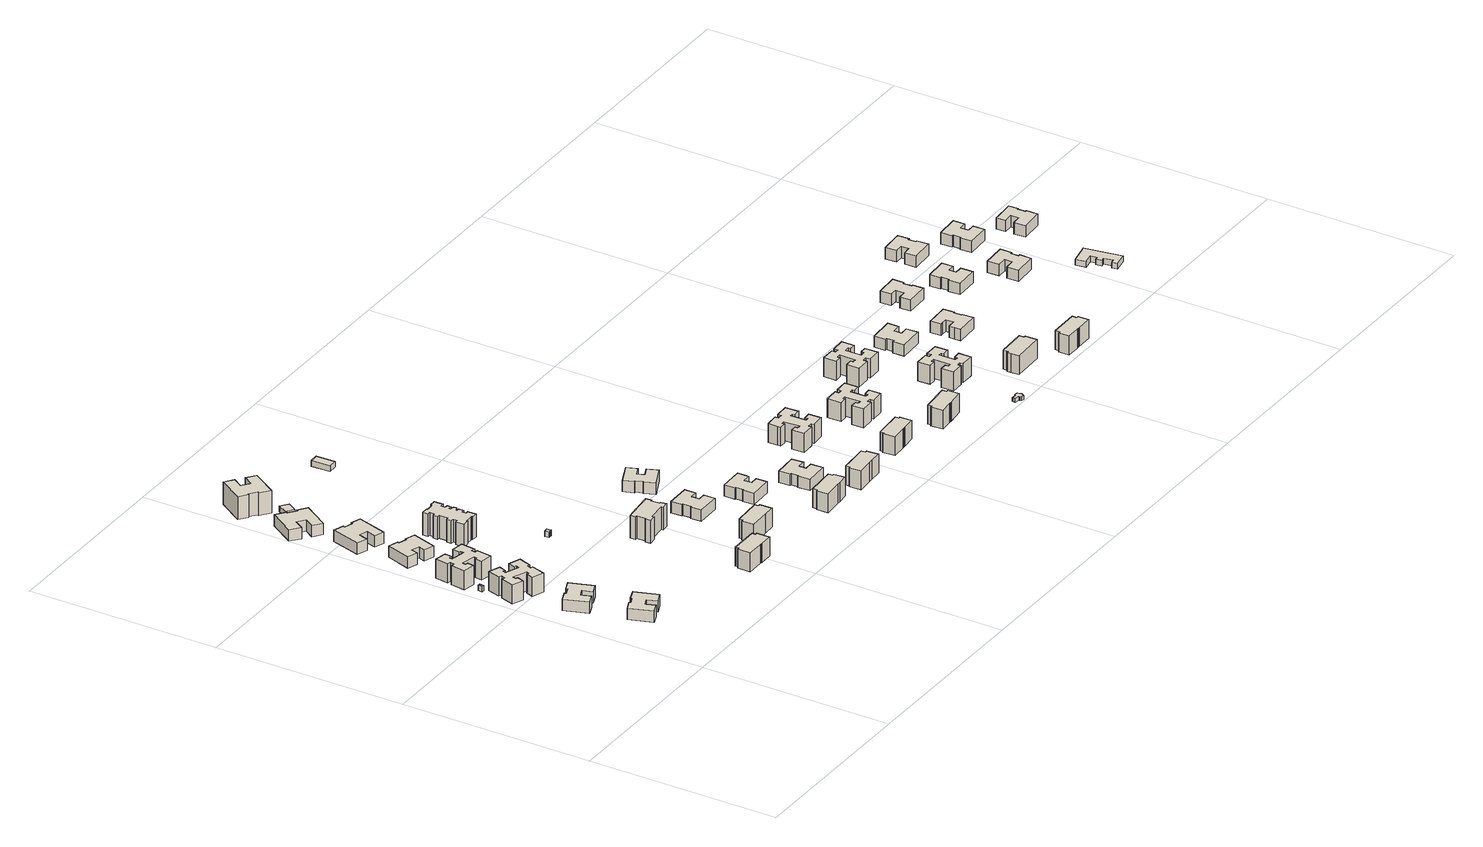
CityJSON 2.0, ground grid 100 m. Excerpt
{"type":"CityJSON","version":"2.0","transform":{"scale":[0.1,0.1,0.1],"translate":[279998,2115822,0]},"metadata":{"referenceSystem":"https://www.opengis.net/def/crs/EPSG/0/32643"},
"CityObjects":{
"building1":{"type":"Building","attributes":{"name":"H2-23","citygml_lod_name00":"lod1Solid","measuredHeight":6,"storeysAboveGround":2},"geometry":[{"type":"Solid","lod":"1","boundaries":[[[[0,1,2,3,4,5,6,7,8,9,10,11]],[[10,12,13,11]],[[9,14,12,10]],[[8,15,14,9]],[[7,16,15,8]],[[6,17,16,7]],[[5,18,17,6]],[[4,19,18,5]],[[3,20,19,4]],[[2,21,20,3]],[[1,22,21,2]],[[0,23,22,1]],[[11,13,23,0]],[[12,14,15,16,17,18,19,20,21,22,23,13]]]]}]},
"building2":{"type":"Building","attributes":{"name":"H2-24","citygml_lod_name00":"lod1Solid","yearOfConstruction":1967,"measuredHeight":6,"storeysAboveGround":2},"geometry":[{"type":"Solid","lod":"1","boundaries":[[[[24,25,26,27,28,29,30,31,32,33,34,35]],[[34,36,37,35]],[[33,38,36,34]],[[32,39,38,33]],[[31,40,39,32]],[[30,41,40,31]],[[29,42,41,30]],[[28,43,42,29]],[[27,44,43,28]],[[26,45,44,27]],[[25,46,45,26]],[[24,47,46,25]],[[35,37,47,24]],[[36,38,39,40,41,42,43,44,45,46,47,37]]]]}]},
"building3":{"type":"Building","attributes":{"citygml_lod_name00":"lod1Solid","measuredHeight":3,"storeysAboveGround":0},"geometry":[{"type":"Solid","lod":"1","boundaries":[[[[48,49,50,51]],[[50,52,53,51]],[[49,54,52,50]],[[48,55,54,49]],[[51,53,55,48]],[[52,54,55,53]]]]}]},
"building4":{"type":"Building","attributes":{"name":"H1-9","citygml_lod_name00":"lod1Solid","yearOfConstruction":1967,"measuredHeight":10,"storeysAboveGround":3},"geometry":[{"type":"Solid","lod":"1","boundaries":[[[[56,57,58,59,60,61,62,63,64,65,66,67,68,69,70,71,72,73,74,75,76,77,78,79,80,81,82,83]],[[82,84,85,83]],[[81,86,84,82]],[[80,87,86,81]],[[79,88,87,80]],[[78,89,88,79]],[[77,90,89,78]],[[76,91,90,77]],[[75,92,91,76]],[[74,93,92,75]],[[73,94,93,74]],[[72,95,94,73]],[[71,96,95,72]],[[70,97,96,71]],[[69,98,97,70]],[[68,99,98,69]],[[67,100,99,68]],[[66,101,100,67]],[[65,102,101,66]],[[64,103,102,65]],[[63,104,103,64]],[[62,105,104,63]],[[61,106,105,62]],[[60,107,106,61]],[[59,108,107,60]],[[58,109,108,59]],[[57,110,109,58]],[[56,111,110,57]],[[83,85,111,56]],[[84,86,87,88,89,90,91,92,93,94,95,96,97,98,99,100,101,102,103,104,105,106,107,108,109,110,111,85]]]]}]},
"building5":{"type":"Building","attributes":{"name":"H1-10","citygml_lod_name00":"lod1Solid","yearOfConstruction":1967,"measuredHeight":10,"storeysAboveGround":3},"geometry":[{"type":"Solid","lod":"1","boundaries":[[[[112,113,114,115,116,117,118,119,120,121,122,123,124,125,126,127,128,129,130,131,132,133,134,135,136,137,138,139]],[[138,140,141,139]],[[137,142,140,138]],[[136,143,142,137]],[[135,144,143,136]],[[134,145,144,135]],[[133,146,145,134]],[[132,147,146,133]],[[131,148,147,132]],[[130,149,148,131]],[[129,150,149,130]],[[128,151,150,129]],[[127,152,151,128]],[[126,153,152,127]],[[125,154,153,126]],[[124,155,154,125]],[[123,156,155,124]],[[122,157,156,123]],[[121,158,157,122]],[[120,159,158,121]],[[119,160,159,120]],[[118,161,160,119]],[[117,162,161,118]],[[116,163,162,117]],[[115,164,163,116]],[[114,165,164,115]],[[113,166,165,114]],[[112,167,166,113]],[[139,141,167,112]],[[140,142,143,144,145,146,147,148,149,150,151,152,153,154,155,156,157,158,159,160,161,162,163,164,165,166,167,141]]]]}]},
"building6":{"type":"Building","attributes":{"name":"H2-25","citygml_lod_name00":"lod1Solid","yearOfConstruction":1967,"measuredHeight":6,"storeysAboveGround":2},"geometry":[{"type":"Solid","lod":"1","boundaries":[[[[168,169,170,171,172,173,174,175,176,177,178,179]],[[178,180,181,179]],[[177,182,180,178]],[[176,183,182,177]],[[175,184,183,176]],[[174,185,184,175]],[[173,186,185,174]],[[172,187,186,173]],[[171,188,187,172]],[[170,189,188,171]],[[169,190,189,170]],[[168,191,190,169]],[[179,181,191,168]],[[180,182,183,184,185,186,187,188,189,190,191,181]]]]}]},
"building7":{"type":"Building","attributes":{"name":"H2-26","citygml_lod_name00":"lod1Solid","yearOfConstruction":1967,"measuredHeight":6,"storeysAboveGround":2},"geometry":[{"type":"Solid","lod":"1","boundaries":[[[[192,193,194,195,196,197,198,199,200,201,202,203]],[[202,204,205,203]],[[201,206,204,202]],[[200,207,206,201]],[[199,208,207,200]],[[198,209,208,199]],[[197,210,209,198]],[[196,211,210,197]],[[195,212,211,196]],[[194,213,212,195]],[[193,214,213,194]],[[192,215,214,193]],[[203,205,215,192]],[[204,206,207,208,209,210,211,212,213,214,215,205]]]]}]},
"building8":{"type":"Building","attributes":{"name":"H2-BB","citygml_lod_name00":"lod1Solid","yearOfConstruction":1967,"measuredHeight":6,"storeysAboveGround":2},"geometry":[{"type":"Solid","lod":"1","boundaries":[[[[216,217,218,219,220,221,222,223,224,225,226,227]],[[226,228,229,227]],[[225,230,228,226]],[[224,231,230,225]],[[223,232,231,224]],[[222,233,232,223]],[[221,234,233,222]],[[220,235,234,221]],[[219,236,235,220]],[[218,237,236,219]],[[217,238,237,218]],[[216,239,238,217]],[[227,229,239,216]],[[228,230,231,232,233,234,235,236,237,238,239,229]]]]}]},
"building9":{"type":"Building","attributes":{"name":"H1-11","citygml_lod_name00":"lod1Solid","yearOfConstruction":1980,"measuredHeight":12,"storeysAboveGround":3},"geometry":[{"type":"Solid","lod":"1","boundaries":[[[[240,241,242,243,244,245,246,247,248,249,250,251,252,253,254,255,256,257,258,259,260,261,262,263,264,265,266,267,268,269,270,271,272,273,274,275,276,277,278,279,280,281,282,283,284,285,286,287,288,289,290,291,292,293,294,295,296,297,298,299,300,301,302,303,304,305,306,307,308,309,310,311,312,313]],[[312,314,315,313]],[[311,316,314,312]],[[310,317,316,311]],[[309,318,317,310]],[[308,319,318,309]],[[307,320,319,308]],[[306,321,320,307]],[[305,322,321,306]],[[304,323,322,305]],[[303,324,323,304]],[[302,325,324,303]],[[301,326,325,302]],[[300,327,326,301]],[[299,328,327,300]],[[298,329,328,299]],[[297,330,329,298]],[[296,331,330,297]],[[295,332,331,296]],[[294,333,332,295]],[[293,334,333,294]],[[292,335,334,293]],[[291,336,335,292]],[[290,337,336,291]],[[289,338,337,290]],[[288,339,338,289]],[[287,340,339,288]],[[286,341,340,287]],[[285,342,341,286]],[[284,343,342,285]],[[283,344,343,284]],[[282,345,344,283]],[[281,346,345,282]],[[280,347,346,281]],[[279,348,347,280]],[[278,349,348,279]],[[277,350,349,278]],[[276,351,350,277]],[[275,352,351,276]],[[274,353,352,275]],[[273,354,353,274]],[[272,355,354,273]],[[271,356,355,272]],[[270,357,356,271]],[[269,358,357,270]],[[268,359,358,269]],[[267,360,359,268]],[[266,361,360,267]],[[265,362,361,266]],[[264,363,362,265]],[[263,364,363,264]],[[262,365,364,263]],[[261,366,365,262]],[[260,367,366,261]],[[259,368,367,260]],[[258,369,368,259]],[[257,370,369,258]],[[256,371,370,257]],[[255,372,371,256]],[[254,373,372,255]],[[253,374,373,254]],[[252,375,374,253]],[[251,376,375,252]],[[250,377,376,251]],[[249,378,377,250]],[[248,379,378,249]],[[247,380,379,248]],[[246,381,380,247]],[[245,382,381,246]],[[244,383,382,245]],[[243,384,383,244]],[[242,385,384,243]],[[241,386,385,242]],[[240,387,386,241]],[[313,315,387,240]],[[314,316,317,318,319,320,321,322,323,324,325,326,327,328,329,330,331,332,333,334,335,336,337,338,339,340,341,342,343,344,345,346,347,348,349,350,351,352,353,354,355,356,357,358,359,360,361,362,363,364,365,366,367,368,369,370,371,372,373,374,375,376,377,378,379,380,381,382,383,384,385,386,387,315]]]]}]},
"building10":{"type":"Building","attributes":{"name":"H1-BB","citygml_lod_name00":"lod1Solid","yearOfConstruction":1967,"measuredHeight":12,"storeysAboveGround":3},"geometry":[{"type":"Solid","lod":"1","boundaries":[[[[388,389,390,391,392,393,394,395,396,397,398,399]],[[398,400,401,399]],[[397,402,400,398]],[[396,403,402,397]],[[395,404,403,396]],[[394,405,404,395]],[[393,406,405,394]],[[392,407,406,393]],[[391,408,407,392]],[[390,409,408,391]],[[389,410,409,390]],[[388,411,410,389]],[[399,401,411,388]],[[400,402,403,404,405,406,407,408,409,410,411,401]]]]}]},
"building11":{"type":"Building","attributes":{"name":"Common Toilet","citygml_lod_name00":"lod1Solid","measuredHeight":3,"storeysAboveGround":1},"geometry":[{"type":"Solid","lod":"1","boundaries":[[[[412,413,414,415]],[[414,416,417,415]],[[413,418,416,414]],[[412,419,418,413]],[[415,417,419,412]],[[416,418,419,417]]]]}]},
"building12":{"type":"Building","attributes":{"name":"Pump House-2A","citygml_lod_name00":"lod1Solid","measuredHeight":3,"storeysAboveGround":0},"geometry":[{"type":"Solid","lod":"1","boundaries":[[[[420,421,422,423,424,425]],[[424,426,427,425]],[[423,428,426,424]],[[422,429,428,423]],[[421,430,429,422]],[[420,431,430,421]],[[425,427,431,420]],[[426,428,429,430,431,427]]]]}]},
"building13":{"type":"Building","attributes":{"name":"IIB-19","citygml_lod_name00":"lod1Solid","yearOfConstruction":1968,"measuredHeight":10,"storeysAboveGround":3},"geometry":[{"type":"Solid","lod":"1","boundaries":[[[[432,433,434,435,436,437,438,439,440,441,442]],[[441,443,444,442]],[[440,445,443,441]],[[439,446,445,440]],[[438,447,446,439]],[[437,448,447,438]],[[436,449,448,437]],[[435,450,449,436]],[[434,451,450,435]],[[433,452,451,434]],[[432,453,452,433]],[[442,444,453,432]],[[443,445,446,447,448,449,450,451,452,453,444]]]]}]},
"building14":{"type":"Building","attributes":{"name":"H2-28","citygml_lod_name00":"lod1Solid","yearOfConstruction":1974,"measuredHeight":12,"storeysAboveGround":4},"geometry":[{"type":"Solid","lod":"1","boundaries":[[[[454,455,456,457,458,459,460,461,462,463,464,465,466,467,468,469,470,471,472]],[[471,473,474,472]],[[470,475,473,471]],[[469,476,475,470]],[[468,477,476,469]],[[467,478,477,468]],[[466,479,478,467]],[[465,480,479,466]],[[464,481,480,465]],[[463,482,481,464]],[[462,483,482,463]],[[461,484,483,462]],[[460,485,484,461]],[[459,486,485,460]],[[458,487,486,459]],[[457,488,487,458]],[[456,489,488,457]],[[455,490,489,456]],[[454,491,490,455]],[[472,474,491,454]],[[473,475,476,477,478,479,480,481,482,483,484,485,486,487,488,489,490,491,474]]]]}]},
"building15":{"type":"Building","attributes":{"name":"IIB-18","citygml_lod_name00":"lod1Solid","yearOfConstruction":1967,"measuredHeight":10,"storeysAboveGround":3},"geometry":[{"type":"Solid","lod":"1","boundaries":[[[[492,493,494,495,496,497,498,499,500]],[[499,501,502,500]],[[498,503,501,499]],[[497,504,503,498]],[[496,505,504,497]],[[495,506,505,496]],[[494,507,506,495]],[[493,508,507,494]],[[492,509,508,493]],[[500,502,509,492]],[[501,503,504,505,506,507,508,509,502]]]]}]},
"building16":{"type":"Building","attributes":{"name":"Pujari RM","citygml_lod_name00":"lod1Solid","measuredHeight":3,"storeysAboveGround":1},"geometry":[{"type":"Solid","lod":"1","boundaries":[[[[510,511,512,513]],[[512,514,515,513]],[[511,516,514,512]],[[510,517,516,511]],[[513,515,517,510]],[[514,516,517,515]]]]}]},
"building17":{"type":"Building","attributes":{"name":"H2-15","citygml_lod_name00":"lod1Solid","yearOfConstruction":1963,"measuredHeight":6,"storeysAboveGround":2},"geometry":[{"type":"Solid","lod":"1","boundaries":[[[[518,519,520,521,522,523,524,525,526,527,528,529]],[[528,530,531,529]],[[527,532,530,528]],[[526,533,532,527]],[[525,534,533,526]],[[524,535,534,525]],[[523,536,535,524]],[[522,537,536,523]],[[521,538,537,522]],[[520,539,538,521]],[[519,540,539,520]],[[518,541,540,519]],[[529,531,541,518]],[[530,532,533,534,535,536,537,538,539,540,541,531]]]]}]},
"building18":{"type":"Building","attributes":{"name":"H2-16","citygml_lod_name00":"lod1Solid","yearOfConstruction":1963,"measuredHeight":6,"storeysAboveGround":2},"geometry":[{"type":"Solid","lod":"1","boundaries":[[[[542,543,544,545,546,547,548,549,550,551,552,553]],[[552,554,555,553]],[[551,556,554,552]],[[550,557,556,551]],[[549,558,557,550]],[[548,559,558,549]],[[547,560,559,548]],[[546,561,560,547]],[[545,562,561,546]],[[544,563,562,545]],[[543,564,563,544]],[[542,565,564,543]],[[553,555,565,542]],[[554,556,557,558,559,560,561,562,563,564,565,555]]]]}]},
"building19":{"type":"Building","attributes":{"name":"H2-14","citygml_lod_name00":"lod1Solid","yearOfConstruction":1963,"measuredHeight":6,"storeysAboveGround":2},"geometry":[{"type":"Solid","lod":"1","boundaries":[[[[566,567,568,569,570,571,572,573,574,575,576,577,578,579]],[[578,580,581,579]],[[577,582,580,578]],[[576,583,582,577]],[[575,584,583,576]],[[574,585,584,575]],[[573,586,585,574]],[[572,587,586,573]],[[571,588,587,572]],[[570,589,588,571]],[[569,590,589,570]],[[568,591,590,569]],[[567,592,591,568]],[[566,593,592,567]],[[579,581,593,566]],[[580,582,583,584,585,586,587,588,589,590,591,592,593,581]]]]}]},
"building20":{"type":"Building","attributes":{"name":"IIB-13","citygml_lod_name00":"lod1Solid","yearOfConstruction":1964,"measuredHeight":10,"storeysAboveGround":3},"geometry":[{"type":"Solid","lod":"1","boundaries":[[[[594,595,596,597,598,599,600,601,602,603]],[[602,604,605,603]],[[601,606,604,602]],[[600,607,606,601]],[[599,608,607,600]],[[598,609,608,599]],[[597,610,609,598]],[[596,611,610,597]],[[595,612,611,596]],[[594,613,612,595]],[[603,605,613,594]],[[604,606,607,608,609,610,611,612,613,605]]]]}]},
"building21":{"type":"Building","attributes":{"name":"H2-13","citygml_lod_name00":"lod1Solid","yearOfConstruction":1963,"measuredHeight":6,"storeysAboveGround":2},"geometry":[{"type":"Solid","lod":"1","boundaries":[[[[614,615,616,617,618,619,620,621,622,623,624,625]],[[624,626,627,625]],[[623,628,626,624]],[[622,629,628,623]],[[621,630,629,622]],[[620,631,630,621]],[[619,632,631,620]],[[618,633,632,619]],[[617,634,633,618]],[[616,635,634,617]],[[615,636,635,616]],[[614,637,636,615]],[[625,627,637,614]],[[626,628,629,630,631,632,633,634,635,636,637,627]]]]}]},
"building22":{"type":"Building","attributes":{"name":"IIB-12","citygml_lod_name00":"lod1Solid","yearOfConstruction":1964,"measuredHeight":10,"storeysAboveGround":3},"geometry":[{"type":"Solid","lod":"1","boundaries":[[[[638,639,640,641,642,643,644,645,646,647]],[[646,648,649,647]],[[645,650,648,646]],[[644,651,650,645]],[[643,652,651,644]],[[642,653,652,643]],[[641,654,653,642]],[[640,655,654,641]],[[639,656,655,640]],[[638,657,656,639]],[[647,649,657,638]],[[648,650,651,652,653,654,655,656,657,649]]]]}]},
"building23":{"type":"Building","attributes":{"name":"H1-4","citygml_lod_name00":"lod1Solid","yearOfConstruction":1963,"measuredHeight":10,"storeysAboveGround":3},"geometry":[{"type":"Solid","lod":"1","boundaries":[[[[658,659,660,661,662,663,664,665,666,667,668,669,670,671,672,673,674,675,676,677,678,679,680,681,682,683,684,685,686,687]],[[686,688,689,687]],[[685,690,688,686]],[[684,691,690,685]],[[683,692,691,684]],[[682,693,692,683]],[[681,694,693,682]],[[680,695,694,681]],[[679,696,695,680]],[[678,697,696,679]],[[677,698,697,678]],[[676,699,698,677]],[[675,700,699,676]],[[674,701,700,675]],[[673,702,701,674]],[[672,703,702,673]],[[671,704,703,672]],[[670,705,704,671]],[[669,706,705,670]],[[668,707,706,669]],[[667,708,707,668]],[[666,709,708,667]],[[665,710,709,666]],[[664,711,710,665]],[[663,712,711,664]],[[662,713,712,663]],[[661,714,713,662]],[[660,715,714,661]],[[659,716,715,660]],[[658,717,716,659]],[[687,689,717,658]],[[688,690,691,692,693,694,695,696,697,698,699,700,701,702,703,704,705,706,707,708,709,710,711,712,713,714,715,716,717,689]]]]}]},
"building24":{"type":"Building","attributes":{"name":"IIB-11","citygml_lod_name00":"lod1Solid","yearOfConstruction":1964,"measuredHeight":10,"storeysAboveGround":3},"geometry":[{"type":"Solid","lod":"1","boundaries":[[[[718,719,720,721,722,723,724,725,726,727,728]],[[727,729,730,728]],[[726,731,729,727]],[[725,732,731,726]],[[724,733,732,725]],[[723,734,733,724]],[[722,735,734,723]],[[721,736,735,722]],[[720,737,736,721]],[[719,738,737,720]],[[718,739,738,719]],[[728,730,739,718]],[[729,731,732,733,734,735,736,737,738,739,730]]]]}]},
"building25":{"type":"Building","attributes":{"name":"H1-3","citygml_lod_name00":"lod1Solid","yearOfConstruction":1963,"measuredHeight":10,"storeysAboveGround":3},"geometry":[{"type":"Solid","lod":"1","boundaries":[[[[740,741,742,743,744,745,746,747,748,749,750,751,752,753,754,755,756,757,758,759,760,761,762,763,764,765,766,767]],[[766,768,769,767]],[[765,770,768,766]],[[764,771,770,765]],[[763,772,771,764]],[[762,773,772,763]],[[761,774,773,762]],[[760,775,774,761]],[[759,776,775,760]],[[758,777,776,759]],[[757,778,777,758]],[[756,779,778,757]],[[755,780,779,756]],[[754,781,780,755]],[[753,782,781,754]],[[752,783,782,753]],[[751,784,783,752]],[[750,785,784,751]],[[749,786,785,750]],[[748,787,786,749]],[[747,788,787,748]],[[746,789,788,747]],[[745,790,789,746]],[[744,791,790,745]],[[743,792,791,744]],[[742,793,792,743]],[[741,794,793,742]],[[740,795,794,741]],[[767,769,795,740]],[[768,770,771,772,773,774,775,776,777,778,779,780,781,782,783,784,785,786,787,788,789,790,791,792,793,794,795,769]]]]}]},
"building26":{"type":"Building","attributes":{"name":"IIB-10","citygml_lod_name00":"lod1Solid","yearOfConstruction":1964,"measuredHeight":10,"storeysAboveGround":3},"geometry":[{"type":"Solid","lod":"1","boundaries":[[[[796,797,798,799,800,801,802,803,804,805,806]],[[805,807,808,806]],[[804,809,807,805]],[[803,810,809,804]],[[802,811,810,803]],[[801,812,811,802]],[[800,813,812,801]],[[799,814,813,800]],[[798,815,814,799]],[[797,816,815,798]],[[796,817,816,797]],[[806,808,817,796]],[[807,809,810,811,812,813,814,815,816,817,808]]]]}]},
"building27":{"type":"Building","attributes":{"name":"Security Cabin-1","citygml_lod_name00":"lod1Solid","measuredHeight":2,"storeysAboveGround":0},"geometry":[{"type":"Solid","lod":"1","boundaries":[[[[818,819,820,821,822,823,824,825,826,827,828,829]],[[828,830,831,829]],[[827,832,830,828]],[[826,833,832,827]],[[825,834,833,826]],[[824,835,834,825]],[[823,836,835,824]],[[822,837,836,823]],[[821,838,837,822]],[[820,839,838,821]],[[819,840,839,820]],[[818,841,840,819]],[[829,831,841,818]],[[830,832,833,834,835,836,837,838,839,840,841,831]]]]}]},
"building28":{"type":"Building","attributes":{"name":"H1-2","citygml_lod_name00":"lod1Solid","yearOfConstruction":1963,"measuredHeight":10,"storeysAboveGround":3},"geometry":[{"type":"Solid","lod":"1","boundaries":[[[[842,843,844,845,846,847,848,849,850,851,852,853,854,855,856,857,858,859,860,861,862,863,864,865,866,867,868,869,870]],[[869,871,872,870]],[[868,873,871,869]],[[867,874,873,868]],[[866,875,874,867]],[[865,876,875,866]],[[864,877,876,865]],[[863,878,877,864]],[[862,879,878,863]],[[861,880,879,862]],[[860,881,880,861]],[[859,882,881,860]],[[858,883,882,859]],[[857,884,883,858]],[[856,885,884,857]],[[855,886,885,856]],[[854,887,886,855]],[[853,888,887,854]],[[852,889,888,853]],[[851,890,889,852]],[[850,891,890,851]],[[849,892,891,850]],[[848,893,892,849]],[[847,894,893,848]],[[846,895,894,847]],[[845,896,895,846]],[[844,897,896,845]],[[843,898,897,844]],[[842,899,898,843]],[[870,872,899,842]],[[871,873,874,875,876,877,878,879,880,881,882,883,884,885,886,887,888,889,890,891,892,893,894,895,896,897,898,899,872]]]]}]},
"building29":{"type":"Building","attributes":{"name":"H1-1","citygml_lod_name00":"lod1Solid","yearOfConstruction":1963,"measuredHeight":10,"storeysAboveGround":3},"geometry":[{"type":"Solid","lod":"1","boundaries":[[[[900,901,902,903,904,905,906,907,908,909,910,911,912,913,914,915,916,917,918,919,920,921,922,923,924,925,926,927]],[[926,928,929,927]],[[925,930,928,926]],[[924,931,930,925]],[[923,932,931,924]],[[922,933,932,923]],[[921,934,933,922]],[[920,935,934,921]],[[919,936,935,920]],[[918,937,936,919]],[[917,938,937,918]],[[916,939,938,917]],[[915,940,939,916]],[[914,941,940,915]],[[913,942,941,914]],[[912,943,942,913]],[[911,944,943,912]],[[910,945,944,911]],[[909,946,945,910]],[[908,947,946,909]],[[907,948,947,908]],[[906,949,948,907]],[[905,950,949,906]],[[904,951,950,905]],[[903,952,951,904]],[[902,953,952,903]],[[901,954,953,902]],[[900,955,954,901]],[[927,929,955,900]],[[928,930,931,932,933,934,935,936,937,938,939,940,941,942,943,944,945,946,947,948,949,950,951,952,953,954,955,929]]]]}]},
"building30":{"type":"Building","attributes":{"name":"IIB-17","citygml_lod_name00":"lod1Solid","yearOfConstruction":1967,"measuredHeight":10,"storeysAboveGround":3},"geometry":[{"type":"Solid","lod":"1","boundaries":[[[[956,957,958,959,960,961,962,963,964,965,966,967]],[[966,968,969,967]],[[965,970,968,966]],[[964,971,970,965]],[[963,972,971,964]],[[962,973,972,963]],[[961,974,973,962]],[[960,975,974,961]],[[959,976,975,960]],[[958,977,976,959]],[[957,978,977,958]],[[956,979,978,957]],[[967,969,979,956]],[[968,970,971,972,973,974,975,976,977,978,979,969]]]]}]},
"building31":{"type":"Building","attributes":{"name":"H2-12","citygml_lod_name00":"lod1Solid","yearOfConstruction":1963,"measuredHeight":6,"storeysAboveGround":2},"geometry":[{"type":"Solid","lod":"1","boundaries":[[[[980,981,982,983,984,985,986,987,988,989,990,991]],[[990,992,993,991]],[[989,994,992,990]],[[988,995,994,989]],[[987,996,995,988]],[[986,997,996,987]],[[985,998,997,986]],[[984,999,998,985]],[[983,1000,999,984]],[[982,1001,1000,983]],[[981,1002,1001,982]],[[980,1003,1002,981]],[[991,993,1003,980]],[[992,994,995,996,997,998,999,1000,1001,1002,1003,993]]]]}]},
"building32":{"type":"Building","attributes":{"name":"H2-10","citygml_lod_name00":"lod1Solid","yearOfConstruction":1963,"measuredHeight":6,"storeysAboveGround":2},"geometry":[{"type":"Solid","lod":"1","boundaries":[[[[1004,1005,1006,1007,1008,1009,1010,1011,1012,1013,1014,1015,1016,1017,1018,1019]],[[1018,1020,1021,1019]],[[1017,1022,1020,1018]],[[1016,1023,1022,1017]],[[1015,1024,1023,1016]],[[1014,1025,1024,1015]],[[1013,1026,1025,1014]],[[1012,1027,1026,1013]],[[1011,1028,1027,1012]],[[1010,1029,1028,1011]],[[1009,1030,1029,1010]],[[1008,1031,1030,1009]],[[1007,1032,1031,1008]],[[1006,1033,1032,1007]],[[1005,1034,1033,1006]],[[1004,1035,1034,1005]],[[1019,1021,1035,1004]],[[1020,1022,1023,1024,1025,1026,1027,1028,1029,1030,1031,1032,1033,1034,1035,1021]]]]}]},
"building33":{"type":"Building","attributes":{"name":"IIB-16","citygml_lod_name00":"lod1Solid","yearOfConstruction":1967,"measuredHeight":10,"storeysAboveGround":3},"geometry":[{"type":"Solid","lod":"1","boundaries":[[[[1036,1037,1038,1039,1040,1041,1042,1043,1044,1045,1046]],[[1045,1047,1048,1046]],[[1044,1049,1047,1045]],[[1043,1050,1049,1044]],[[1042,1051,1050,1043]],[[1041,1052,1051,1042]],[[1040,1053,1052,1041]],[[1039,1054,1053,1040]],[[1038,1055,1054,1039]],[[1037,1056,1055,1038]],[[1036,1057,1056,1037]],[[1046,1048,1057,1036]],[[1047,1049,1050,1051,1052,1053,1054,1055,1056,1057,1048]]]]}]},
"building34":{"type":"Building","attributes":{"name":"H2-11","citygml_lod_name00":"lod1Solid","yearOfConstruction":1963,"measuredHeight":6,"storeysAboveGround":2},"geometry":[{"type":"Solid","lod":"1","boundaries":[[[[1058,1059,1060,1061,1062,1063,1064,1065,1066,1067,1068,1069]],[[1068,1070,1071,1069]],[[1067,1072,1070,1068]],[[1066,1073,1072,1067]],[[1065,1074,1073,1066]],[[1064,1075,1074,1065]],[[1063,1076,1075,1064]],[[1062,1077,1076,1063]],[[1061,1078,1077,1062]],[[1060,1079,1078,1061]],[[1059,1080,1079,1060]],[[1058,1081,1080,1059]],[[1069,1071,1081,1058]],[[1070,1072,1073,1074,1075,1076,1077,1078,1079,1080,1081,1071]]]]}]},
"building35":{"type":"Building","attributes":{"name":"H2-8","citygml_lod_name00":"lod1Solid","yearOfConstruction":1963,"measuredHeight":6,"storeysAboveGround":2},"geometry":[{"type":"Solid","lod":"1","boundaries":[[[[1082,1083,1084,1085,1086,1087,1088,1089,1090,1091,1092,1093]],[[1092,1094,1095,1093]],[[1091,1096,1094,1092]],[[1090,1097,1096,1091]],[[1089,1098,1097,1090]],[[1088,1099,1098,1089]],[[1087,1100,1099,1088]],[[1086,1101,1100,1087]],[[1085,1102,1101,1086]],[[1084,1103,1102,1085]],[[1083,1104,1103,1084]],[[1082,1105,1104,1083]],[[1093,1095,1105,1082]],[[1094,1096,1097,1098,1099,1100,1101,1102,1103,1104,1105,1095]]]]}]},
"building36":{"type":"Building","attributes":{"name":"H2-6","citygml_lod_name00":"lod1Solid","yearOfConstruction":1963,"measuredHeight":6,"storeysAboveGround":2},"geometry":[{"type":"Solid","lod":"1","boundaries":[[[[1106,1107,1108,1109,1110,1111,1112,1113,1114,1115,1116,1117]],[[1116,1118,1119,1117]],[[1115,1120,1118,1116]],[[1114,1121,1120,1115]],[[1113,1122,1121,1114]],[[1112,1123,1122,1113]],[[1111,1124,1123,1112]],[[1110,1125,1124,1111]],[[1109,1126,1125,1110]],[[1108,1127,1126,1109]],[[1107,1128,1127,1108]],[[1106,1129,1128,1107]],[[1117,1119,1129,1106]],[[1118,1120,1121,1122,1123,1124,1125,1126,1127,1128,1129,1119]]]]}]},
"building37":{"type":"Building","attributes":{"name":"H2-9","citygml_lod_name00":"lod1Solid","yearOfConstruction":1963,"measuredHeight":6,"storeysAboveGround":2},"geometry":[{"type":"Solid","lod":"1","boundaries":[[[[1130,1131,1132,1133,1134,1135,1136,1137,1138,1139,1140,1141]],[[1140,1142,1143,1141]],[[1139,1144,1142,1140]],[[1138,1145,1144,1139]],[[1137,1146,1145,1138]],[[1136,1147,1146,1137]],[[1135,1148,1147,1136]],[[1134,1149,1148,1135]],[[1133,1150,1149,1134]],[[1132,1151,1150,1133]],[[1131,1152,1151,1132]],[[1130,1153,1152,1131]],[[1141,1143,1153,1130]],[[1142,1144,1145,1146,1147,1148,1149,1150,1151,1152,1153,1143]]]]}]},
"building38":{"type":"Building","attributes":{"name":"Community Hall","citygml_lod_name00":"lod1Solid","measuredHeight":3,"storeysAboveGround":1},"geometry":[{"type":"Solid","lod":"1","boundaries":[[[[1154,1155,1156,1157,1158,1159,1160,1161,1162,1163,1164,1165]],[[1164,1166,1167,1165]],[[1163,1168,1166,1164]],[[1162,1169,1168,1163]],[[1161,1170,1169,1162]],[[1160,1171,1170,1161]],[[1159,1172,1171,1160]],[[1158,1173,1172,1159]],[[1157,1174,1173,1158]],[[1156,1175,1174,1157]],[[1155,1176,1175,1156]],[[1154,1177,1176,1155]],[[1165,1167,1177,1154]],[[1166,1168,1169,1170,1171,1172,1173,1174,1175,1176,1177,1167]]]]}]},
"building39":{"type":"Building","attributes":{"name":"H2-7","citygml_lod_name00":"lod1Solid","yearOfConstruction":1963,"measuredHeight":6,"storeysAboveGround":2},"geometry":[{"type":"Solid","lod":"1","boundaries":[[[[1178,1179,1180,1181,1182,1183,1184,1185,1186,1187,1188,1189]],[[1188,1190,1191,1189]],[[1187,1192,1190,1188]],[[1186,1193,1192,1187]],[[1185,1194,1193,1186]],[[1184,1195,1194,1185]],[[1183,1196,1195,1184]],[[1182,1197,1196,1183]],[[1181,1198,1197,1182]],[[1180,1199,1198,1181]],[[1179,1200,1199,1180]],[[1178,1201,1200,1179]],[[1189,1191,1201,1178]],[[1190,1192,1193,1194,1195,1196,1197,1198,1199,1200,1201,1191]]]]}]},
"building40":{"type":"Building","attributes":{"name":"H2-4","citygml_lod_name00":"lod1Solid","yearOfConstruction":1963,"measuredHeight":6,"storeysAboveGround":2},"geometry":[{"type":"Solid","lod":"1","boundaries":[[[[1202,1203,1204,1205,1206,1207,1208,1209,1210,1211,1212,1213]],[[1212,1214,1215,1213]],[[1211,1216,1214,1212]],[[1210,1217,1216,1211]],[[1209,1218,1217,1210]],[[1208,1219,1218,1209]],[[1207,1220,1219,1208]],[[1206,1221,1220,1207]],[[1205,1222,1221,1206]],[[1204,1223,1222,1205]],[[1203,1224,1223,1204]],[[1202,1225,1224,1203]],[[1213,1215,1225,1202]],[[1214,1216,1217,1218,1219,1220,1221,1222,1223,1224,1225,1215]]]]}]}
},
"vertices":[
[383,458,0],[329,435,0],[310,486,0],[274,471,0],[291,422,0],[240,402,0],[197,521,0],[248,543,0],[251,534,0],[287,550,0],[285,557,0],[341,578,0],[285,557,60],[341,578,60],[287,550,60],[251,534,60],[248,543,60],[197,521,60],[240,402,60],[291,422,60],[274,471,60],[310,486,60],[329,435,60],[383,458,60],
[203,855,0],[257,876,0],[299,754,0],[245,733,0],[228,783,0],[192,768,0],[210,719,0],[157,698,0],[113,818,0],[166,840,0],[170,831,0],[206,846,0],[170,831,60],[206,846,60],[166,840,60],[113,818,60],[157,698,60],[210,719,60],[192,768,60],[228,783,60],[245,733,60],[299,754,60],[257,876,60],[203,855,60],
[79,1218,0],[69,1220,0],[71,1243,0],[82,1241,0],[71,1243,30],[82,1241,30],[69,1220,30],[79,1218,30],
[76,1137,0],[97,1203,0],[157,1180,0],[146,1143,0],[135,1148,0],[130,1133,0],[200,1105,0],[206,1120,0],[194,1125,0],[206,1161,0],[268,1138,0],[246,1072,0],[234,1077,0],[227,1057,0],[239,1052,0],[215,979,0],[155,1003,0],[167,1040,0],[178,1036,0],[183,1051,0],[112,1079,0],[107,1064,0],[118,1060,0],[106,1022,0],[47,1045,0],[70,1117,0],[86,1111,0],[92,1130,0],[86,1111,100],[92,1130,100],[70,1117,100],[47,1045,100],[106,1022,100],[118,1060,100],[107,1064,100],[112,1079,100],[183,1051,100],[178,1036,100],[167,1040,100],[155,1003,100],[215,979,100],[239,1052,100],[227,1057,100],[234,1077,100],[246,1072,100],[268,1138,100],[206,1161,100],[194,1125,100],[206,1120,100],[200,1105,100],[130,1133,100],[135,1148,100],[146,1143,100],[157,1180,100],[97,1203,100],[76,1137,100],
[165,1316,0],[175,1314,0],[178,1330,0],[101,1345,0],[99,1327,0],[113,1325,0],[108,1288,0],[44,1300,0],[54,1377,0],[72,1374,0],[75,1395,0],[58,1398,0],[68,1469,0],[131,1457,0],[127,1418,0],[112,1421,0],[110,1406,0],[186,1391,0],[189,1407,0],[179,1409,0],[185,1449,0],[248,1438,0],[239,1364,0],[221,1368,0],[218,1349,0],[235,1346,0],[224,1267,0],[161,1278,0],[224,1267,100],[161,1278,100],[235,1346,100],[218,1349,100],[221,1368,100],[239,1364,100],[248,1438,100],[185,1449,100],[179,1409,100],[189,1407,100],[186,1391,100],[110,1406,100],[112,1421,100],[127,1418,100],[131,1457,100],[68,1469,100],[58,1398,100],[75,1395,100],[72,1374,100],[54,1377,100],[44,1300,100],[108,1288,100],[113,1325,100],[99,1327,100],[101,1345,100],[178,1330,100],[175,1314,100],[165,1316,100],
[132,1606,0],[78,1625,0],[119,1752,0],[171,1734,0],[170,1726,0],[211,1712,0],[213,1720,0],[266,1702,0],[226,1575,0],[174,1593,0],[184,1628,0],[144,1642,0],[184,1628,60],[144,1642,60],[174,1593,60],[226,1575,60],[266,1702,60],[213,1720,60],[211,1712,60],[170,1726,60],[171,1734,60],[119,1752,60],[78,1625,60],[132,1606,60],
[180,1903,0],[136,1918,0],[120,1868,0],[66,1887,0],[112,2041,0],[167,2023,0],[165,2014,0],[209,1999,0],[212,2008,0],[263,1991,0],[215,1836,0],[165,1854,0],[215,1836,60],[165,1854,60],[263,1991,60],[212,2008,60],[209,1999,60],[165,2014,60],[167,2023,60],[112,2041,60],[66,1887,60],[120,1868,60],[136,1918,60],[180,1903,60],
[127,2198,0],[87,2228,0],[56,2180,0],[8,2219,0],[92,2349,0],[142,2311,0],[138,2306,0],[178,2275,0],[182,2281,0],[228,2247,0],[141,2114,0],[96,2149,0],[141,2114,60],[96,2149,60],[228,2247,60],[182,2281,60],[178,2275,60],[138,2306,60],[142,2311,60],[92,2349,60],[8,2219,60],[56,2180,60],[87,2228,60],[127,2198,60],
[453,1722,0],[453,1729,0],[484,1729,0],[486,1682,0],[469,1682,0],[469,1660,0],[484,1659,0],[484,1638,0],[468,1638,0],[468,1631,0],[481,1630,0],[485,1628,0],[486,1628,0],[486,1627,0],[487,1626,0],[487,1625,0],[488,1625,0],[488,1624,0],[488,1623,0],[489,1623,0],[489,1622,0],[489,1621,0],[489,1620,0],[489,1619,0],[489,1618,0],[489,1617,0],[489,1616,0],[489,1615,0],[489,1614,0],[488,1614,0],[488,1613,0],[488,1612,0],[487,1611,0],[487,1610,0],[486,1610,0],[486,1609,0],[485,1609,0],[485,1608,0],[484,1608,0],[484,1607,0],[483,1607,0],[482,1606,0],[481,1606,0],[478,1605,0],[472,1604,0],[472,1598,0],[486,1598,0],[487,1573,0],[472,1571,0],[472,1550,0],[486,1549,0],[487,1505,0],[456,1504,0],[457,1510,0],[446,1510,0],[412,1510,0],[412,1505,0],[378,1504,0],[376,1549,0],[393,1550,0],[392,1571,0],[376,1572,0],[375,1596,0],[388,1597,0],[387,1644,0],[375,1644,0],[374,1668,0],[388,1669,0],[387,1695,0],[375,1695,0],[374,1724,0],[410,1725,0],[411,1718,0],[441,1720,0],[411,1718,120],[441,1720,120],[410,1725,120],[374,1724,120],[375,1695,120],[387,1695,120],[388,1669,120],[374,1668,120],[375,1644,120],[387,1644,120],[388,1597,120],[375,1596,120],[376,1572,120],[392,1571,120],[393,1550,120],[376,1549,120],[378,1504,120],[412,1505,120],[412,1510,120],[446,1510,120],[457,1510,120],[456,1504,120],[487,1505,120],[486,1549,120],[472,1550,120],[472,1571,120],[487,1573,120],[486,1598,120],[472,1598,120],[472,1604,120],[478,1605,120],[481,1606,120],[482,1606,120],[483,1607,120],[484,1607,120],[484,1608,120],[485,1608,120],[485,1609,120],[486,1609,120],[486,1610,120],[487,1610,120],[487,1611,120],[488,1612,120],[488,1613,120],[488,1614,120],[489,1614,120],[489,1615,120],[489,1616,120],[489,1617,120],[489,1618,120],[489,1619,120],[489,1620,120],[489,1621,120],[489,1622,120],[489,1623,120],[488,1623,120],[488,1624,120],[488,1625,120],[487,1625,120],[487,1626,120],[486,1627,120],[486,1628,120],[485,1628,120],[481,1630,120],[468,1631,120],[468,1638,120],[484,1638,120],[484,1659,120],[469,1660,120],[469,1682,120],[486,1682,120],[484,1729,120],[453,1729,120],[453,1722,120],
[103,2493,0],[99,2488,0],[54,2522,0],[139,2650,0],[184,2615,0],[153,2566,0],[191,2535,0],[223,2584,0],[270,2549,0],[187,2420,0],[138,2458,0],[141,2463,0],[138,2458,120],[141,2463,120],[187,2420,120],[270,2549,120],[223,2584,120],[191,2535,120],[153,2566,120],[184,2615,120],[139,2650,120],[54,2522,120],[99,2488,120],[103,2493,120],
[187,2348,0],[217,2396,0],[256,2366,0],[225,2318,0],[256,2366,30],[225,2318,30],[217,2396,30],[187,2348,30],
[674,1217,0],[672,1216,0],[658,1215,0],[653,1214,0],[650,1237,0],[672,1240,0],[650,1237,30],[672,1240,30],[653,1214,30],[658,1215,30],[672,1216,30],[674,1217,30],
[959,264,0],[951,264,0],[863,265,0],[863,332,0],[873,333,0],[873,350,0],[1022,351,0],[1022,333,0],[1033,333,0],[1034,264,0],[966,264,0],[1034,264,100],[966,264,100],[1033,333,100],[1022,333,100],[1022,351,100],[873,350,100],[873,333,100],[863,332,100],[863,265,100],[951,264,100],[959,264,100],
[857,820,0],[853,867,0],[844,866,0],[842,895,0],[910,903,0],[922,904,0],[935,905,0],[1010,913,0],[1013,883,0],[1007,882,0],[1010,838,0],[1017,838,0],[1020,808,0],[982,804,0],[981,814,0],[887,805,0],[888,794,0],[850,790,0],[848,819,0],[850,790,120],[848,819,120],[888,794,120],[887,805,120],[981,814,120],[982,804,120],[1020,808,120],[1017,838,120],[1010,838,120],[1007,882,120],[1013,883,120],[1010,913,120],[935,905,120],[922,904,120],[910,903,120],[842,895,120],[844,866,120],[853,867,120],[857,820,120],
[1094,385,0],[1093,450,0],[1103,450,0],[1102,469,0],[1252,476,0],[1253,457,0],[1263,457,0],[1265,391,0],[1205,389,0],[1265,391,100],[1205,389,100],[1263,457,100],[1253,457,100],[1252,476,100],[1102,469,100],[1103,450,100],[1093,450,100],[1094,385,100],
[693,2487,0],[696,2388,0],[650,2387,0],[647,2485,0],[650,2387,30],[647,2485,30],[696,2388,30],[693,2487,30],
[1265,757,0],[1267,696,0],[1142,695,0],[1139,752,0],[1146,752,0],[1144,796,0],[1139,795,0],[1136,855,0],[1261,857,0],[1263,798,0],[1224,796,0],[1225,757,0],[1224,796,60],[1225,757,60],[1263,798,60],[1261,857,60],[1136,855,60],[1139,795,60],[1144,796,60],[1146,752,60],[1139,752,60],[1142,695,60],[1267,696,60],[1265,757,60],
[1222,1056,0],[1226,1058,0],[1212,1094,0],[1207,1092,0],[1186,1145,0],[1296,1195,0],[1318,1140,0],[1272,1120,0],[1286,1085,0],[1333,1106,0],[1356,1050,0],[1245,1000,0],[1356,1050,60],[1245,1000,60],[1333,1106,60],[1286,1085,60],[1272,1120,60],[1318,1140,60],[1296,1195,60],[1186,1145,60],[1207,1092,60],[1212,1094,60],[1226,1058,60],[1222,1056,60],
[1396,627,0],[1401,627,0],[1399,668,0],[1394,667,0],[1393,726,0],[1430,727,0],[1517,729,0],[1517,690,0],[1518,670,0],[1476,668,0],[1478,629,0],[1518,629,0],[1519,572,0],[1398,566,0],[1519,572,60],[1398,566,60],[1518,629,60],[1478,629,60],[1476,668,60],[1518,670,60],[1517,690,60],[1517,729,60],[1430,727,60],[1393,726,60],[1394,667,60],[1399,668,60],[1401,627,60],[1396,627,60],
[1514,324,0],[1666,333,0],[1669,310,0],[1677,309,0],[1681,250,0],[1623,246,0],[1606,245,0],[1510,239,0],[1507,299,0],[1514,300,0],[1507,299,100],[1514,300,100],[1510,239,100],[1606,245,100],[1623,246,100],[1681,250,100],[1677,309,100],[1669,310,100],[1666,333,100],[1514,324,100],
[1764,420,0],[1640,413,0],[1636,478,0],[1642,478,0],[1639,515,0],[1633,516,0],[1629,576,0],[1755,583,0],[1758,521,0],[1717,519,0],[1718,483,0],[1760,484,0],[1718,483,60],[1760,484,60],[1717,519,60],[1758,521,60],[1755,583,60],[1629,576,60],[1633,516,60],[1639,515,60],[1642,478,60],[1636,478,60],[1640,413,60],[1764,420,60],
[1763,280,0],[1771,281,0],[1770,303,0],[1925,313,0],[1927,292,0],[1936,291,0],[1940,229,0],[1874,225,0],[1849,223,0],[1768,218,0],[1849,223,100],[1768,218,100],[1874,225,100],[1940,229,100],[1936,291,100],[1927,292,100],[1925,313,100],[1770,303,100],[1771,281,100],[1763,280,100],
[1968,753,0],[1952,752,0],[1953,740,0],[1918,739,0],[1917,759,0],[1916,807,0],[1985,811,0],[1988,794,0],[2012,794,0],[2011,812,0],[2083,816,0],[2084,776,0],[2086,746,0],[2047,744,0],[2046,756,0],[2033,756,0],[2035,675,0],[2049,675,0],[2049,690,0],[2087,693,0],[2089,626,0],[2018,622,0],[2018,637,0],[1994,636,0],[1994,621,0],[1923,618,0],[1921,684,0],[1955,686,0],[1956,671,0],[1972,671,0],[1956,671,100],[1972,671,100],[1955,686,100],[1921,684,100],[1923,618,100],[1994,621,100],[1994,636,100],[2018,637,100],[2018,622,100],[2089,626,100],[2087,693,100],[2049,690,100],[2049,675,100],[2035,675,100],[2033,756,100],[2046,756,100],[2047,744,100],[2086,746,100],[2084,776,100],[2083,816,100],[2011,812,100],[2012,794,100],[1988,794,100],[1985,811,100],[1916,807,100],[1917,759,100],[1918,739,100],[1953,740,100],[1952,752,100],[1968,753,100],
[2119,309,0],[2119,329,0],[2271,340,0],[2273,320,0],[2280,321,0],[2284,259,0],[2210,253,0],[2200,252,0],[2190,251,0],[2115,246,0],[2110,309,0],[2115,246,100],[2110,309,100],[2190,251,100],[2200,252,100],[2210,253,100],[2284,259,100],[2280,321,100],[2273,320,100],[2271,340,100],[2119,329,100],[2119,309,100],
[2291,620,0],[2253,619,0],[2252,692,0],[2325,695,0],[2326,676,0],[2344,675,0],[2346,696,0],[2416,699,0],[2417,626,0],[2381,624,0],[2379,635,0],[2362,634,0],[2364,554,0],[2381,553,0],[2382,569,0],[2419,571,0],[2419,507,0],[2349,504,0],[2348,522,0],[2329,522,0],[2328,503,0],[2257,501,0],[2256,564,0],[2291,565,0],[2292,550,0],[2308,550,0],[2306,632,0],[2291,632,0],[2306,632,100],[2291,632,100],[2308,550,100],[2292,550,100],[2291,565,100],[2256,564,100],[2257,501,100],[2328,503,100],[2329,522,100],[2348,522,100],[2349,504,100],[2419,507,100],[2419,571,100],[2382,569,100],[2381,553,100],[2364,554,100],[2362,634,100],[2379,635,100],[2381,624,100],[2417,626,100],[2416,699,100],[2346,696,100],[2344,675,100],[2326,676,100],[2325,695,100],[2252,692,100],[2253,619,100],[2291,620,100],
[2441,269,0],[2592,282,0],[2593,260,0],[2604,260,0],[2606,199,0],[2517,190,0],[2508,190,0],[2499,189,0],[2436,183,0],[2433,247,0],[2442,248,0],[2433,247,100],[2442,248,100],[2436,183,100],[2499,189,100],[2508,190,100],[2517,190,100],[2606,199,100],[2604,260,100],[2593,260,100],[2592,282,100],[2441,269,100],
[2866,47,0],[2871,32,0],[2872,27,0],[2865,15,0],[2861,9,0],[2847,11,0],[2842,18,0],[2840,23,0],[2817,27,0],[2820,45,0],[2841,42,0],[2849,50,0],[2841,42,20],[2849,50,20],[2820,45,20],[2817,27,20],[2840,23,20],[2842,18,20],[2847,11,20],[2861,9,20],[2865,15,20],[2872,27,20],[2871,32,20],[2866,47,20],
[2659,882,0],[2658,903,0],[2732,906,0],[2733,839,0],[2700,838,0],[2699,852,0],[2674,850,0],[2675,769,0],[2676,767,0],[2700,768,0],[2701,782,0],[2735,784,0],[2736,714,0],[2662,712,0],[2660,733,0],[2639,733,0],[2639,712,0],[2566,711,0],[2565,779,0],[2604,780,0],[2603,767,0],[2622,766,0],[2621,850,0],[2602,850,0],[2602,835,0],[2564,835,0],[2564,902,0],[2637,902,0],[2638,883,0],[2637,902,100],[2638,883,100],[2564,902,100],[2564,835,100],[2602,835,100],[2602,850,100],[2621,850,100],[2622,766,100],[2603,767,100],[2604,780,100],[2565,779,100],[2566,711,100],[2639,712,100],[2639,733,100],[2660,733,100],[2662,712,100],[2736,714,100],[2735,784,100],[2701,782,100],[2700,768,100],[2676,767,100],[2675,769,100],[2674,850,100],[2699,852,100],[2700,838,100],[2733,839,100],[2732,906,100],[2658,903,100],[2659,882,100],
[2760,323,0],[2758,389,0],[2795,389,0],[2796,374,0],[2812,374,0],[2809,461,0],[2793,460,0],[2793,447,0],[2757,446,0],[2754,512,0],[2824,514,0],[2824,493,0],[2843,493,0],[2842,516,0],[2915,517,0],[2917,450,0],[2878,449,0],[2877,462,0],[2861,462,0],[2863,376,0],[2880,376,0],[2879,391,0],[2919,393,0],[2920,327,0],[2848,326,0],[2846,342,0],[2828,341,0],[2828,325,0],[2828,341,100],[2828,325,100],[2846,342,100],[2848,326,100],[2920,327,100],[2919,393,100],[2879,391,100],[2880,376,100],[2863,376,100],[2861,462,100],[2877,462,100],[2878,449,100],[2917,450,100],[2915,517,100],[2842,516,100],[2843,493,100],[2824,493,100],[2824,514,100],[2754,512,100],[2757,446,100],[2793,447,100],[2793,460,100],[2809,461,100],[2812,374,100],[2796,374,100],[2795,389,100],[2758,389,100],[2760,323,100],
[3211,212,0],[3212,148,0],[3042,144,0],[3041,187,0],[3040,206,0],[3046,206,0],[3049,206,0],[3049,216,0],[3048,232,0],[3054,233,0],[3201,238,0],[3201,213,0],[3201,238,100],[3201,213,100],[3054,233,100],[3048,232,100],[3049,216,100],[3049,206,100],[3046,206,100],[3040,206,100],[3041,187,100],[3042,144,100],[3212,148,100],[3211,212,100],
[3045,789,0],[3001,787,0],[3001,748,0],[3045,750,0],[3047,687,0],[2914,681,0],[2913,742,0],[2925,742,0],[2924,782,0],[2912,783,0],[2913,842,0],[3045,848,0],[2913,842,60],[3045,848,60],[2912,783,60],[2924,782,60],[2925,742,60],[2913,742,60],[2914,681,60],[3047,687,60],[3045,750,60],[3001,748,60],[3001,787,60],[3045,789,60],
[3175,635,0],[3164,635,0],[3161,692,0],[3181,693,0],[3286,698,0],[3290,641,0],[3284,641,0],[3285,599,0],[3291,599,0],[3293,538,0],[3169,533,0],[3167,567,0],[3166,594,0],[3170,594,0],[3209,596,0],[3207,636,0],[3209,596,60],[3207,636,60],[3170,594,60],[3166,594,60],[3167,567,60],[3169,533,60],[3293,538,60],[3291,599,60],[3285,599,60],[3284,641,60],[3290,641,60],[3286,698,60],[3181,693,60],[3161,692,60],[3164,635,60],[3175,635,60],
[3323,96,0],[3324,121,0],[3478,123,0],[3478,99,0],[3490,99,0],[3491,43,0],[3403,41,0],[3394,41,0],[3384,40,0],[3315,39,0],[3313,95,0],[3315,39,100],[3313,95,100],[3384,40,100],[3394,41,100],[3403,41,100],[3491,43,100],[3490,99,100],[3478,99,100],[3478,123,100],[3324,121,100],[3323,96,100],
[3280,926,0],[3320,928,0],[3319,973,0],[3279,973,0],[3277,1030,0],[3400,1038,0],[3401,979,0],[3392,977,0],[3394,933,0],[3402,932,0],[3403,874,0],[3281,869,0],[3403,874,60],[3281,869,60],[3402,932,60],[3394,933,60],[3392,977,60],[3401,979,60],[3400,1038,60],[3277,1030,60],[3279,973,60],[3319,973,60],[3320,928,60],[3280,926,60],
[3533,815,0],[3532,856,0],[3525,856,0],[3524,914,0],[3643,921,0],[3645,861,0],[3607,859,0],[3608,822,0],[3648,823,0],[3650,758,0],[3528,753,0],[3526,815,0],[3528,753,60],[3526,815,60],[3650,758,60],[3648,823,60],[3608,822,60],[3607,859,60],[3645,861,60],[3643,921,60],[3524,914,60],[3525,856,60],[3532,856,60],[3533,815,60],
[3893,593,0],[3769,586,0],[3768,648,0],[3820,651,0],[3819,691,0],[3768,689,0],[3766,752,0],[3891,758,0],[3892,698,0],[3883,697,0],[3883,655,0],[3893,656,0],[3883,655,60],[3893,656,60],[3883,697,60],[3892,698,60],[3891,758,60],[3766,752,60],[3768,689,60],[3819,691,60],[3820,651,60],[3768,648,60],[3769,586,60],[3893,593,60],
[3637,1055,0],[3635,1116,0],[3677,1119,0],[3675,1158,0],[3633,1157,0],[3630,1217,0],[3754,1225,0],[3756,1165,0],[3748,1165,0],[3750,1125,0],[3758,1125,0],[3761,1062,0],[3758,1125,60],[3761,1062,60],[3750,1125,60],[3748,1165,60],[3756,1165,60],[3754,1225,60],[3630,1217,60],[3633,1157,60],[3675,1158,60],[3677,1119,60],[3635,1116,60],[3637,1055,60],
[4096,285,0],[4116,290,0],[4107,338,0],[4089,333,0],[4084,363,0],[4100,366,0],[4093,399,0],[4041,389,0],[4032,443,0],[4142,465,0],[4175,271,0],[4102,257,0],[4175,271,30],[4102,257,30],[4142,465,30],[4032,443,30],[4041,389,30],[4093,399,30],[4100,366,30],[4084,363,30],[4089,333,30],[4107,338,30],[4116,290,30],[4096,285,30],
[4006,974,0],[4009,913,0],[3885,907,0],[3882,968,0],[3888,968,0],[3887,1009,0],[3880,1010,0],[3878,1070,0],[4002,1077,0],[4004,1016,0],[3963,1014,0],[3965,973,0],[3963,1014,60],[3965,973,60],[4004,1016,60],[4002,1077,60],[3878,1070,60],[3880,1010,60],[3887,1009,60],[3888,968,60],[3882,968,60],[3885,907,60],[4009,913,60],[4006,974,60],
[4132,769,0],[4130,830,0],[4179,835,0],[4177,875,0],[4128,873,0],[4125,922,0],[4249,930,0],[4251,879,0],[4245,878,0],[4247,839,0],[4254,839,0],[4255,777,0],[4254,839,60],[4255,777,60],[4247,839,60],[4245,878,60],[4251,879,60],[4249,930,60],[4125,922,60],[4128,873,60],[4177,875,60],[4179,835,60],[4130,830,60],[4132,769,60]
]}
